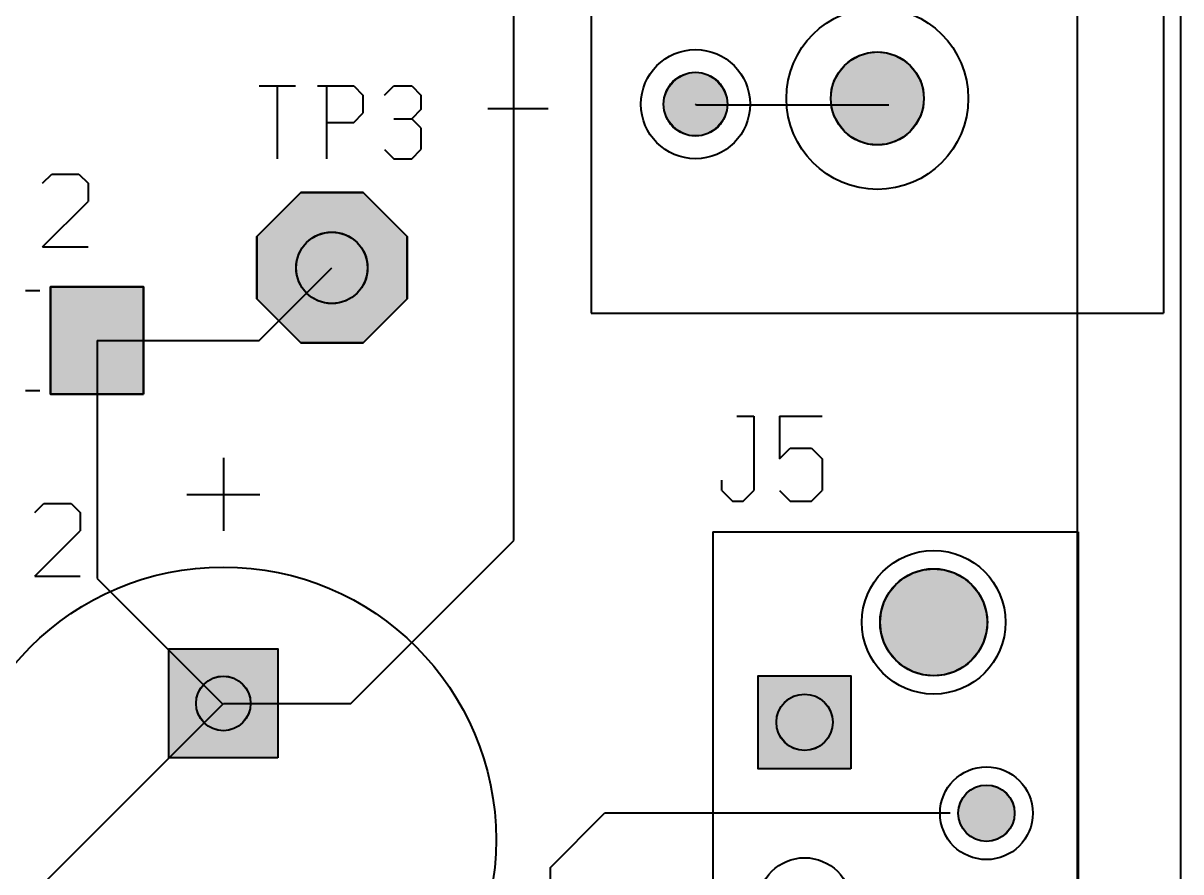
# Model space of a CAD drawing. Header units: millimetres. Extents: x 2.5 to 94, y 2.7 to 61.7.
# Drawn here: x 77.79 to 93.96, y 23.1 to 34.96 of the extents above; entities that cross this region are included whole.
import ezdxf

# ---------------------------------------------------------------- set-up
doc = ezdxf.new("R2010")
doc.units = ezdxf.units.MM
for name, color, linetype in [('bottom_copper', 7, 'Continuous'), ('bottom_silk', 7, 'Continuous'), ('drill_plated', 7, 'Continuous'), ('outline', 7, 'Continuous'), ('top_copper', 7, 'Continuous'), ('top_silk', 7, 'Continuous')]:
    doc.layers.add(name, color=color, linetype=linetype)

msp = doc.modelspace()

# ---------------------------------------------------------------- hatches: boundary and pattern name
at = {"layer": 'bottom_copper', "lineweight": 40}
for points in [[(90.356, 33.781), (90.319, 33.659), (90.258, 33.547), (90.178, 33.448), (90.079, 33.368), (89.967, 33.307), (89.845, 33.27), (89.718, 33.258), (89.591, 33.27), (89.469, 33.307), (89.357, 33.368), (89.258, 33.448), (89.178, 33.547), (89.117, 33.659), (89.08, 33.781), (89.068, 33.908), (89.08, 34.035), (89.117, 34.157), (89.178, 34.269), (89.258, 34.368), (89.357, 34.448), (89.469, 34.509), (89.591, 34.546), (89.718, 34.558), (89.845, 34.546), (89.967, 34.509), (90.079, 34.448), (90.178, 34.368), (90.258, 34.269), (90.319, 34.157), (90.356, 34.035), (90.368, 33.908), (90.356, 33.781)], [(87.614, 33.741), (87.589, 33.658), (87.548, 33.581), (87.492, 33.514), (87.425, 33.458), (87.348, 33.417), (87.265, 33.392), (87.178, 33.384), (87.091, 33.392), (87.008, 33.417), (86.931, 33.458), (86.864, 33.514), (86.808, 33.581), (86.767, 33.658), (86.742, 33.741), (86.733, 33.828), (86.742, 33.915), (86.767, 33.998), (86.808, 34.075), (86.864, 34.142), (86.931, 34.198), (87.008, 34.239), (87.091, 34.264), (87.178, 34.273), (87.265, 34.264), (87.348, 34.239), (87.425, 34.198), (87.492, 34.142), (87.548, 34.075), (87.589, 33.998), (87.614, 33.915), (87.623, 33.828), (87.614, 33.741)], [(83.148, 31.107), (82.533, 30.492), (81.663, 30.492), (81.048, 31.107), (81.048, 31.977), (81.663, 32.592), (82.533, 32.592), (83.148, 31.977), (83.148, 31.107)], [(82.588, 31.444), (82.56, 31.351), (82.514, 31.264), (82.452, 31.188), (82.376, 31.126), (82.289, 31.08), (82.196, 31.052), (82.098, 31.042), (82, 31.052), (81.907, 31.08), (81.82, 31.126), (81.744, 31.188), (81.682, 31.264), (81.636, 31.351), (81.608, 31.444), (81.598, 31.542), (81.608, 31.64), (81.636, 31.733), (81.682, 31.82), (81.744, 31.896), (81.82, 31.958), (81.907, 32.004), (82, 32.032), (82.098, 32.042), (82.196, 32.032), (82.289, 32.004), (82.376, 31.958), (82.452, 31.896), (82.514, 31.82), (82.56, 31.733), (82.588, 31.64), (82.598, 31.542), (82.588, 31.444)], [(91.24, 26.443), (91.198, 26.302), (91.128, 26.173), (91.035, 26.059), (90.922, 25.966), (90.792, 25.897), (90.652, 25.854), (90.505, 25.84), (90.359, 25.854), (90.219, 25.897), (90.089, 25.966), (89.976, 26.059), (89.882, 26.173), (89.813, 26.302), (89.77, 26.443), (89.756, 26.589), (89.77, 26.735), (89.813, 26.876), (89.882, 27.005), (89.976, 27.119), (90.089, 27.212), (90.219, 27.281), (90.359, 27.324), (90.505, 27.338), (90.652, 27.324), (90.792, 27.281), (90.922, 27.212), (91.035, 27.119), (91.128, 27.005), (91.198, 26.876), (91.24, 26.735), (91.255, 26.589), (91.24, 26.443)], [(81.344, 24.694), (79.82, 24.694), (79.82, 26.218), (81.344, 26.218), (81.344, 24.694)], [(80.956, 25.382), (80.934, 25.31), (80.899, 25.244), (80.851, 25.187), (80.794, 25.139), (80.728, 25.104), (80.656, 25.082), (80.582, 25.075), (80.508, 25.082), (80.436, 25.104), (80.37, 25.139), (80.312, 25.187), (80.265, 25.244), (80.23, 25.31), (80.208, 25.382), (80.201, 25.456), (80.208, 25.53), (80.23, 25.602), (80.265, 25.668), (80.312, 25.725), (80.37, 25.773), (80.436, 25.808), (80.508, 25.83), (80.582, 25.837), (80.656, 25.83), (80.728, 25.808), (80.794, 25.773), (80.851, 25.725), (80.899, 25.668), (80.934, 25.602), (80.956, 25.53), (80.963, 25.456), (80.956, 25.382)], [(89.35, 24.544), (88.054, 24.544), (88.054, 25.84), (89.35, 25.84), (89.35, 24.544)], [(89.088, 25.115), (89.066, 25.041), (89.029, 24.973), (88.98, 24.914), (88.921, 24.865), (88.853, 24.828), (88.779, 24.806), (88.702, 24.798), (88.625, 24.806), (88.551, 24.828), (88.483, 24.865), (88.424, 24.914), (88.375, 24.973), (88.338, 25.041), (88.316, 25.115), (88.308, 25.192), (88.316, 25.269), (88.338, 25.343), (88.375, 25.411), (88.424, 25.47), (88.483, 25.519), (88.551, 25.556), (88.625, 25.578), (88.702, 25.586), (88.779, 25.578), (88.853, 25.556), (88.921, 25.519), (88.98, 25.47), (89.029, 25.411), (89.066, 25.343), (89.088, 25.269), (89.096, 25.192), (89.088, 25.115)], [(91.628, 23.845), (91.606, 23.771), (91.569, 23.703), (91.52, 23.644), (91.461, 23.595), (91.393, 23.558), (91.319, 23.536), (91.242, 23.528), (91.165, 23.536), (91.091, 23.558), (91.023, 23.595), (90.964, 23.644), (90.915, 23.703), (90.878, 23.771), (90.856, 23.845), (90.848, 23.922), (90.856, 23.999), (90.878, 24.073), (90.915, 24.141), (90.964, 24.2), (91.023, 24.249), (91.091, 24.286), (91.165, 24.308), (91.242, 24.316), (91.319, 24.308), (91.393, 24.286), (91.461, 24.249), (91.52, 24.2), (91.569, 24.141), (91.606, 24.073), (91.628, 23.999), (91.636, 23.922), (91.628, 23.845)]]:
    msp.add_hatch(color=7, dxfattribs=at).paths.add_polyline_path(points, flags=0)
at = {"layer": 'drill_plated', "lineweight": 40}
for points in [[(90.356, 33.781), (90.319, 33.659), (90.258, 33.547), (90.178, 33.448), (90.079, 33.368), (89.967, 33.307), (89.845, 33.27), (89.718, 33.258), (89.591, 33.27), (89.469, 33.307), (89.357, 33.368), (89.258, 33.448), (89.178, 33.547), (89.117, 33.659), (89.08, 33.781), (89.068, 33.908), (89.08, 34.035), (89.117, 34.157), (89.178, 34.269), (89.258, 34.368), (89.357, 34.448), (89.469, 34.509), (89.591, 34.546), (89.718, 34.558), (89.845, 34.546), (89.967, 34.509), (90.079, 34.448), (90.178, 34.368), (90.258, 34.269), (90.319, 34.157), (90.356, 34.035), (90.368, 33.908), (90.356, 33.781)], [(87.614, 33.741), (87.589, 33.658), (87.548, 33.581), (87.492, 33.514), (87.425, 33.458), (87.348, 33.417), (87.265, 33.392), (87.178, 33.384), (87.091, 33.392), (87.008, 33.417), (86.931, 33.458), (86.864, 33.514), (86.808, 33.581), (86.767, 33.658), (86.742, 33.741), (86.733, 33.828), (86.742, 33.915), (86.767, 33.998), (86.808, 34.075), (86.864, 34.142), (86.931, 34.198), (87.008, 34.239), (87.091, 34.264), (87.178, 34.273), (87.265, 34.264), (87.348, 34.239), (87.425, 34.198), (87.492, 34.142), (87.548, 34.075), (87.589, 33.998), (87.614, 33.915), (87.623, 33.828), (87.614, 33.741)], [(82.588, 31.444), (82.56, 31.351), (82.514, 31.264), (82.452, 31.188), (82.376, 31.126), (82.289, 31.08), (82.196, 31.052), (82.098, 31.042), (82, 31.052), (81.907, 31.08), (81.82, 31.126), (81.744, 31.188), (81.682, 31.264), (81.636, 31.351), (81.608, 31.444), (81.598, 31.542), (81.608, 31.64), (81.636, 31.733), (81.682, 31.82), (81.744, 31.896), (81.82, 31.958), (81.907, 32.004), (82, 32.032), (82.098, 32.042), (82.196, 32.032), (82.289, 32.004), (82.376, 31.958), (82.452, 31.896), (82.514, 31.82), (82.56, 31.733), (82.588, 31.64), (82.598, 31.542), (82.588, 31.444)], [(91.24, 26.443), (91.198, 26.302), (91.128, 26.173), (91.035, 26.059), (90.922, 25.966), (90.792, 25.897), (90.652, 25.854), (90.505, 25.84), (90.359, 25.854), (90.219, 25.897), (90.089, 25.966), (89.976, 26.059), (89.882, 26.173), (89.813, 26.302), (89.77, 26.443), (89.756, 26.589), (89.77, 26.735), (89.813, 26.876), (89.882, 27.005), (89.976, 27.119), (90.089, 27.212), (90.219, 27.281), (90.359, 27.324), (90.505, 27.338), (90.652, 27.324), (90.792, 27.281), (90.922, 27.212), (91.035, 27.119), (91.128, 27.005), (91.198, 26.876), (91.24, 26.735), (91.255, 26.589), (91.24, 26.443)], [(80.956, 25.382), (80.934, 25.31), (80.899, 25.244), (80.851, 25.187), (80.794, 25.139), (80.728, 25.104), (80.656, 25.082), (80.582, 25.075), (80.508, 25.082), (80.436, 25.104), (80.37, 25.139), (80.312, 25.187), (80.265, 25.244), (80.23, 25.31), (80.208, 25.382), (80.201, 25.456), (80.208, 25.53), (80.23, 25.602), (80.265, 25.668), (80.312, 25.725), (80.37, 25.773), (80.436, 25.808), (80.508, 25.83), (80.582, 25.837), (80.656, 25.83), (80.728, 25.808), (80.794, 25.773), (80.851, 25.725), (80.899, 25.668), (80.934, 25.602), (80.956, 25.53), (80.963, 25.456), (80.956, 25.382)], [(89.088, 25.115), (89.066, 25.041), (89.029, 24.973), (88.98, 24.914), (88.921, 24.865), (88.853, 24.828), (88.779, 24.806), (88.702, 24.798), (88.625, 24.806), (88.551, 24.828), (88.483, 24.865), (88.424, 24.914), (88.375, 24.973), (88.338, 25.041), (88.316, 25.115), (88.308, 25.192), (88.316, 25.269), (88.338, 25.343), (88.375, 25.411), (88.424, 25.47), (88.483, 25.519), (88.551, 25.556), (88.625, 25.578), (88.702, 25.586), (88.779, 25.578), (88.853, 25.556), (88.921, 25.519), (88.98, 25.47), (89.029, 25.411), (89.066, 25.343), (89.088, 25.269), (89.096, 25.192), (89.088, 25.115)], [(91.628, 23.845), (91.606, 23.771), (91.569, 23.703), (91.52, 23.644), (91.461, 23.595), (91.393, 23.558), (91.319, 23.536), (91.242, 23.528), (91.165, 23.536), (91.091, 23.558), (91.023, 23.595), (90.964, 23.644), (90.915, 23.703), (90.878, 23.771), (90.856, 23.845), (90.848, 23.922), (90.856, 23.999), (90.878, 24.073), (90.915, 24.141), (90.964, 24.2), (91.023, 24.249), (91.091, 24.286), (91.165, 24.308), (91.242, 24.316), (91.319, 24.308), (91.393, 24.286), (91.461, 24.249), (91.52, 24.2), (91.569, 24.141), (91.606, 24.073), (91.628, 23.999), (91.636, 23.922), (91.628, 23.845)]]:
    msp.add_hatch(color=7, dxfattribs=at).paths.add_polyline_path(points, flags=0)
at = {"layer": 'top_copper', "lineweight": 40}
for points in [[(90.356, 33.781), (90.319, 33.659), (90.258, 33.547), (90.178, 33.448), (90.079, 33.368), (89.967, 33.307), (89.845, 33.27), (89.718, 33.258), (89.591, 33.27), (89.469, 33.307), (89.357, 33.368), (89.258, 33.448), (89.178, 33.547), (89.117, 33.659), (89.08, 33.781), (89.068, 33.908), (89.08, 34.035), (89.117, 34.157), (89.178, 34.269), (89.258, 34.368), (89.357, 34.448), (89.469, 34.509), (89.591, 34.546), (89.718, 34.558), (89.845, 34.546), (89.967, 34.509), (90.079, 34.448), (90.178, 34.368), (90.258, 34.269), (90.319, 34.157), (90.356, 34.035), (90.368, 33.908), (90.356, 33.781)], [(87.614, 33.741), (87.589, 33.658), (87.548, 33.581), (87.492, 33.514), (87.425, 33.458), (87.348, 33.417), (87.265, 33.392), (87.178, 33.384), (87.091, 33.392), (87.008, 33.417), (86.931, 33.458), (86.864, 33.514), (86.808, 33.581), (86.767, 33.658), (86.742, 33.741), (86.733, 33.828), (86.742, 33.915), (86.767, 33.998), (86.808, 34.075), (86.864, 34.142), (86.931, 34.198), (87.008, 34.239), (87.091, 34.264), (87.178, 34.273), (87.265, 34.264), (87.348, 34.239), (87.425, 34.198), (87.492, 34.142), (87.548, 34.075), (87.589, 33.998), (87.614, 33.915), (87.623, 33.828), (87.614, 33.741)], [(83.148, 31.107), (82.533, 30.492), (81.663, 30.492), (81.048, 31.107), (81.048, 31.977), (81.663, 32.592), (82.533, 32.592), (83.148, 31.977), (83.148, 31.107)], [(82.588, 31.444), (82.56, 31.351), (82.514, 31.264), (82.452, 31.188), (82.376, 31.126), (82.289, 31.08), (82.196, 31.052), (82.098, 31.042), (82, 31.052), (81.907, 31.08), (81.82, 31.126), (81.744, 31.188), (81.682, 31.264), (81.636, 31.351), (81.608, 31.444), (81.598, 31.542), (81.608, 31.64), (81.636, 31.733), (81.682, 31.82), (81.744, 31.896), (81.82, 31.958), (81.907, 32.004), (82, 32.032), (82.098, 32.042), (82.196, 32.032), (82.289, 32.004), (82.376, 31.958), (82.452, 31.896), (82.514, 31.82), (82.56, 31.733), (82.588, 31.64), (82.598, 31.542), (82.588, 31.444)], [(79.468, 29.776), (78.168, 29.776), (78.168, 31.276), (79.468, 31.276), (79.468, 29.776)], [(91.24, 26.443), (91.198, 26.302), (91.128, 26.173), (91.035, 26.059), (90.922, 25.966), (90.792, 25.897), (90.652, 25.854), (90.505, 25.84), (90.359, 25.854), (90.219, 25.897), (90.089, 25.966), (89.976, 26.059), (89.882, 26.173), (89.813, 26.302), (89.77, 26.443), (89.756, 26.589), (89.77, 26.735), (89.813, 26.876), (89.882, 27.005), (89.976, 27.119), (90.089, 27.212), (90.219, 27.281), (90.359, 27.324), (90.505, 27.338), (90.652, 27.324), (90.792, 27.281), (90.922, 27.212), (91.035, 27.119), (91.128, 27.005), (91.198, 26.876), (91.24, 26.735), (91.255, 26.589), (91.24, 26.443)], [(81.344, 24.694), (79.82, 24.694), (79.82, 26.218), (81.344, 26.218), (81.344, 24.694)], [(80.956, 25.382), (80.934, 25.31), (80.899, 25.244), (80.851, 25.187), (80.794, 25.139), (80.728, 25.104), (80.656, 25.082), (80.582, 25.075), (80.508, 25.082), (80.436, 25.104), (80.37, 25.139), (80.312, 25.187), (80.265, 25.244), (80.23, 25.31), (80.208, 25.382), (80.201, 25.456), (80.208, 25.53), (80.23, 25.602), (80.265, 25.668), (80.312, 25.725), (80.37, 25.773), (80.436, 25.808), (80.508, 25.83), (80.582, 25.837), (80.656, 25.83), (80.728, 25.808), (80.794, 25.773), (80.851, 25.725), (80.899, 25.668), (80.934, 25.602), (80.956, 25.53), (80.963, 25.456), (80.956, 25.382)], [(89.35, 24.544), (88.054, 24.544), (88.054, 25.84), (89.35, 25.84), (89.35, 24.544)], [(89.088, 25.115), (89.066, 25.041), (89.029, 24.973), (88.98, 24.914), (88.921, 24.865), (88.853, 24.828), (88.779, 24.806), (88.702, 24.798), (88.625, 24.806), (88.551, 24.828), (88.483, 24.865), (88.424, 24.914), (88.375, 24.973), (88.338, 25.041), (88.316, 25.115), (88.308, 25.192), (88.316, 25.269), (88.338, 25.343), (88.375, 25.411), (88.424, 25.47), (88.483, 25.519), (88.551, 25.556), (88.625, 25.578), (88.702, 25.586), (88.779, 25.578), (88.853, 25.556), (88.921, 25.519), (88.98, 25.47), (89.029, 25.411), (89.066, 25.343), (89.088, 25.269), (89.096, 25.192), (89.088, 25.115)], [(91.628, 23.845), (91.606, 23.771), (91.569, 23.703), (91.52, 23.644), (91.461, 23.595), (91.393, 23.558), (91.319, 23.536), (91.242, 23.528), (91.165, 23.536), (91.091, 23.558), (91.023, 23.595), (90.964, 23.644), (90.915, 23.703), (90.878, 23.771), (90.856, 23.845), (90.848, 23.922), (90.856, 23.999), (90.878, 24.073), (90.915, 24.141), (90.964, 24.2), (91.023, 24.249), (91.091, 24.286), (91.165, 24.308), (91.242, 24.316), (91.319, 24.308), (91.393, 24.286), (91.461, 24.249), (91.52, 24.2), (91.569, 24.141), (91.606, 24.073), (91.628, 23.999), (91.636, 23.922), (91.628, 23.845)]]:
    msp.add_hatch(color=7, dxfattribs=at).paths.add_polyline_path(points, flags=0)

# ---------------------------------------------------------------- linework, layer by layer
at = {"layer": 'bottom_copper', "color": 7, "lineweight": 40}
for p, q in [((81.663, 32.592), (81.048, 31.977)), ((82.533, 32.592), (81.663, 32.592)), ((83.148, 31.977), (82.533, 32.592)), ((81.048, 31.977), (81.048, 31.107)), ((83.148, 31.107), (83.148, 31.977)), ((81.048, 31.107), (81.663, 30.492)), ((82.533, 30.492), (83.148, 31.107)), ((81.663, 30.492), (82.533, 30.492)), ((79.82, 26.218), (81.344, 26.218)), ((79.82, 24.694), (79.82, 26.218)), ((81.344, 26.218), (81.344, 24.694)), ((88.054, 25.84), (89.35, 25.84)), ((88.054, 24.544), (88.054, 25.84)), ((89.35, 25.84), (89.35, 24.544)), ((81.344, 24.694), (79.82, 24.694)), ((89.35, 24.544), (88.054, 24.544)), ((85.146, 23.16), (85.908, 23.922)), ((90.734, 23.922), (85.908, 23.922)), ((85.146, 23.16), (85.146, 16.302))]:
    msp.add_line(p, q, dxfattribs=at)
for points in [[(90.356, 33.781), (90.319, 33.659), (90.258, 33.547), (90.178, 33.448), (90.079, 33.368), (89.967, 33.307), (89.845, 33.27), (89.718, 33.258), (89.591, 33.27), (89.469, 33.307), (89.357, 33.368), (89.258, 33.448), (89.178, 33.547), (89.117, 33.659), (89.08, 33.781), (89.068, 33.908), (89.08, 34.035), (89.117, 34.157), (89.178, 34.269), (89.258, 34.368), (89.357, 34.448), (89.469, 34.509), (89.591, 34.546), (89.718, 34.558), (89.845, 34.546), (89.967, 34.509), (90.079, 34.448), (90.178, 34.368), (90.258, 34.269), (90.319, 34.157), (90.356, 34.035), (90.368, 33.908), (90.356, 33.781)], [(87.614, 33.741), (87.589, 33.658), (87.548, 33.581), (87.492, 33.514), (87.425, 33.458), (87.348, 33.417), (87.265, 33.392), (87.178, 33.384), (87.091, 33.392), (87.008, 33.417), (86.931, 33.458), (86.864, 33.514), (86.808, 33.581), (86.767, 33.658), (86.742, 33.741), (86.733, 33.828), (86.742, 33.915), (86.767, 33.998), (86.808, 34.075), (86.864, 34.142), (86.931, 34.198), (87.008, 34.239), (87.091, 34.264), (87.178, 34.273), (87.265, 34.264), (87.348, 34.239), (87.425, 34.198), (87.492, 34.142), (87.548, 34.075), (87.589, 33.998), (87.614, 33.915), (87.623, 33.828), (87.614, 33.741)], [(83.148, 31.107), (82.533, 30.492), (81.663, 30.492), (81.048, 31.107), (81.048, 31.977), (81.663, 32.592), (82.533, 32.592), (83.148, 31.977), (83.148, 31.107)], [(82.588, 31.444), (82.56, 31.351), (82.514, 31.264), (82.452, 31.188), (82.376, 31.126), (82.289, 31.08), (82.196, 31.052), (82.098, 31.042), (82, 31.052), (81.907, 31.08), (81.82, 31.126), (81.744, 31.188), (81.682, 31.264), (81.636, 31.351), (81.608, 31.444), (81.598, 31.542), (81.608, 31.64), (81.636, 31.733), (81.682, 31.82), (81.744, 31.896), (81.82, 31.958), (81.907, 32.004), (82, 32.032), (82.098, 32.042), (82.196, 32.032), (82.289, 32.004), (82.376, 31.958), (82.452, 31.896), (82.514, 31.82), (82.56, 31.733), (82.588, 31.64), (82.598, 31.542), (82.588, 31.444)], [(91.24, 26.443), (91.198, 26.302), (91.128, 26.173), (91.035, 26.059), (90.922, 25.966), (90.792, 25.897), (90.652, 25.854), (90.505, 25.84), (90.359, 25.854), (90.219, 25.897), (90.089, 25.966), (89.976, 26.059), (89.882, 26.173), (89.813, 26.302), (89.77, 26.443), (89.756, 26.589), (89.77, 26.735), (89.813, 26.876), (89.882, 27.005), (89.976, 27.119), (90.089, 27.212), (90.219, 27.281), (90.359, 27.324), (90.505, 27.338), (90.652, 27.324), (90.792, 27.281), (90.922, 27.212), (91.035, 27.119), (91.128, 27.005), (91.198, 26.876), (91.24, 26.735), (91.255, 26.589), (91.24, 26.443)], [(81.344, 24.694), (79.82, 24.694), (79.82, 26.218), (81.344, 26.218), (81.344, 24.694)], [(80.956, 25.382), (80.934, 25.31), (80.899, 25.244), (80.851, 25.187), (80.794, 25.139), (80.728, 25.104), (80.656, 25.082), (80.582, 25.075), (80.508, 25.082), (80.436, 25.104), (80.37, 25.139), (80.312, 25.187), (80.265, 25.244), (80.23, 25.31), (80.208, 25.382), (80.201, 25.456), (80.208, 25.53), (80.23, 25.602), (80.265, 25.668), (80.312, 25.725), (80.37, 25.773), (80.436, 25.808), (80.508, 25.83), (80.582, 25.837), (80.656, 25.83), (80.728, 25.808), (80.794, 25.773), (80.851, 25.725), (80.899, 25.668), (80.934, 25.602), (80.956, 25.53), (80.963, 25.456), (80.956, 25.382)], [(89.35, 24.544), (88.054, 24.544), (88.054, 25.84), (89.35, 25.84), (89.35, 24.544)], [(89.088, 25.115), (89.066, 25.041), (89.029, 24.973), (88.98, 24.914), (88.921, 24.865), (88.853, 24.828), (88.779, 24.806), (88.702, 24.798), (88.625, 24.806), (88.551, 24.828), (88.483, 24.865), (88.424, 24.914), (88.375, 24.973), (88.338, 25.041), (88.316, 25.115), (88.308, 25.192), (88.316, 25.269), (88.338, 25.343), (88.375, 25.411), (88.424, 25.47), (88.483, 25.519), (88.551, 25.556), (88.625, 25.578), (88.702, 25.586), (88.779, 25.578), (88.853, 25.556), (88.921, 25.519), (88.98, 25.47), (89.029, 25.411), (89.066, 25.343), (89.088, 25.269), (89.096, 25.192), (89.088, 25.115)], [(91.628, 23.845), (91.606, 23.771), (91.569, 23.703), (91.52, 23.644), (91.461, 23.595), (91.393, 23.558), (91.319, 23.536), (91.242, 23.528), (91.165, 23.536), (91.091, 23.558), (91.023, 23.595), (90.964, 23.644), (90.915, 23.703), (90.878, 23.771), (90.856, 23.845), (90.848, 23.922), (90.856, 23.999), (90.878, 24.073), (90.915, 24.141), (90.964, 24.2), (91.023, 24.249), (91.091, 24.286), (91.165, 24.308), (91.242, 24.316), (91.319, 24.308), (91.393, 24.286), (91.461, 24.249), (91.52, 24.2), (91.569, 24.141), (91.606, 24.073), (91.628, 23.999), (91.636, 23.922), (91.628, 23.845)]]:
    msp.add_lwpolyline(points, close=True, dxfattribs=at)
for centre, major_axis in [((89.718, 33.908), (1.27, 0)), ((87.178, 33.828), (0.762, 0)), ((89.718, 33.908), (0.65, 0)), ((87.178, 33.828), (0.445, 0)), ((82.098, 31.542), (0.5, 0)), ((90.505, 26.589), (1.003, 0)), ((90.505, 26.589), (0.749, 0)), ((80.582, 25.456), (0.381, 0)), ((88.702, 25.192), (0.394, 0)), ((91.242, 23.922), (0.648, 0)), ((91.242, 23.922), (0.394, 0)), ((88.702, 22.652), (0.648, 0))]:
    msp.add_ellipse(centre, major_axis=major_axis, ratio=1, dxfattribs=at)
at = {"layer": 'bottom_silk', "color": 7, "lineweight": 40}
msp.add_line((93.958, 2.728), (93.958, 61.728), dxfattribs=at)
at = {"layer": 'drill_plated', "color": 7, "lineweight": 40}
for points in [[(90.356, 33.781), (90.319, 33.659), (90.258, 33.547), (90.178, 33.448), (90.079, 33.368), (89.967, 33.307), (89.845, 33.27), (89.718, 33.258), (89.591, 33.27), (89.469, 33.307), (89.357, 33.368), (89.258, 33.448), (89.178, 33.547), (89.117, 33.659), (89.08, 33.781), (89.068, 33.908), (89.08, 34.035), (89.117, 34.157), (89.178, 34.269), (89.258, 34.368), (89.357, 34.448), (89.469, 34.509), (89.591, 34.546), (89.718, 34.558), (89.845, 34.546), (89.967, 34.509), (90.079, 34.448), (90.178, 34.368), (90.258, 34.269), (90.319, 34.157), (90.356, 34.035), (90.368, 33.908), (90.356, 33.781)], [(87.614, 33.741), (87.589, 33.658), (87.548, 33.581), (87.492, 33.514), (87.425, 33.458), (87.348, 33.417), (87.265, 33.392), (87.178, 33.384), (87.091, 33.392), (87.008, 33.417), (86.931, 33.458), (86.864, 33.514), (86.808, 33.581), (86.767, 33.658), (86.742, 33.741), (86.733, 33.828), (86.742, 33.915), (86.767, 33.998), (86.808, 34.075), (86.864, 34.142), (86.931, 34.198), (87.008, 34.239), (87.091, 34.264), (87.178, 34.273), (87.265, 34.264), (87.348, 34.239), (87.425, 34.198), (87.492, 34.142), (87.548, 34.075), (87.589, 33.998), (87.614, 33.915), (87.623, 33.828), (87.614, 33.741)], [(82.588, 31.444), (82.56, 31.351), (82.514, 31.264), (82.452, 31.188), (82.376, 31.126), (82.289, 31.08), (82.196, 31.052), (82.098, 31.042), (82, 31.052), (81.907, 31.08), (81.82, 31.126), (81.744, 31.188), (81.682, 31.264), (81.636, 31.351), (81.608, 31.444), (81.598, 31.542), (81.608, 31.64), (81.636, 31.733), (81.682, 31.82), (81.744, 31.896), (81.82, 31.958), (81.907, 32.004), (82, 32.032), (82.098, 32.042), (82.196, 32.032), (82.289, 32.004), (82.376, 31.958), (82.452, 31.896), (82.514, 31.82), (82.56, 31.733), (82.588, 31.64), (82.598, 31.542), (82.588, 31.444)], [(91.24, 26.443), (91.198, 26.302), (91.128, 26.173), (91.035, 26.059), (90.922, 25.966), (90.792, 25.897), (90.652, 25.854), (90.505, 25.84), (90.359, 25.854), (90.219, 25.897), (90.089, 25.966), (89.976, 26.059), (89.882, 26.173), (89.813, 26.302), (89.77, 26.443), (89.756, 26.589), (89.77, 26.735), (89.813, 26.876), (89.882, 27.005), (89.976, 27.119), (90.089, 27.212), (90.219, 27.281), (90.359, 27.324), (90.505, 27.338), (90.652, 27.324), (90.792, 27.281), (90.922, 27.212), (91.035, 27.119), (91.128, 27.005), (91.198, 26.876), (91.24, 26.735), (91.255, 26.589), (91.24, 26.443)], [(80.956, 25.382), (80.934, 25.31), (80.899, 25.244), (80.851, 25.187), (80.794, 25.139), (80.728, 25.104), (80.656, 25.082), (80.582, 25.075), (80.508, 25.082), (80.436, 25.104), (80.37, 25.139), (80.312, 25.187), (80.265, 25.244), (80.23, 25.31), (80.208, 25.382), (80.201, 25.456), (80.208, 25.53), (80.23, 25.602), (80.265, 25.668), (80.312, 25.725), (80.37, 25.773), (80.436, 25.808), (80.508, 25.83), (80.582, 25.837), (80.656, 25.83), (80.728, 25.808), (80.794, 25.773), (80.851, 25.725), (80.899, 25.668), (80.934, 25.602), (80.956, 25.53), (80.963, 25.456), (80.956, 25.382)], [(89.088, 25.115), (89.066, 25.041), (89.029, 24.973), (88.98, 24.914), (88.921, 24.865), (88.853, 24.828), (88.779, 24.806), (88.702, 24.798), (88.625, 24.806), (88.551, 24.828), (88.483, 24.865), (88.424, 24.914), (88.375, 24.973), (88.338, 25.041), (88.316, 25.115), (88.308, 25.192), (88.316, 25.269), (88.338, 25.343), (88.375, 25.411), (88.424, 25.47), (88.483, 25.519), (88.551, 25.556), (88.625, 25.578), (88.702, 25.586), (88.779, 25.578), (88.853, 25.556), (88.921, 25.519), (88.98, 25.47), (89.029, 25.411), (89.066, 25.343), (89.088, 25.269), (89.096, 25.192), (89.088, 25.115)], [(91.628, 23.845), (91.606, 23.771), (91.569, 23.703), (91.52, 23.644), (91.461, 23.595), (91.393, 23.558), (91.319, 23.536), (91.242, 23.528), (91.165, 23.536), (91.091, 23.558), (91.023, 23.595), (90.964, 23.644), (90.915, 23.703), (90.878, 23.771), (90.856, 23.845), (90.848, 23.922), (90.856, 23.999), (90.878, 24.073), (90.915, 24.141), (90.964, 24.2), (91.023, 24.249), (91.091, 24.286), (91.165, 24.308), (91.242, 24.316), (91.319, 24.308), (91.393, 24.286), (91.461, 24.249), (91.52, 24.2), (91.569, 24.141), (91.606, 24.073), (91.628, 23.999), (91.636, 23.922), (91.628, 23.845)]]:
    msp.add_lwpolyline(points, close=True, dxfattribs=at)
for centre, major_axis in [((89.718, 33.908), (0.65, 0)), ((87.178, 33.828), (0.445, 0)), ((82.098, 31.542), (0.5, 0)), ((90.505, 26.589), (0.749, 0)), ((80.582, 25.456), (0.381, 0)), ((88.702, 25.192), (0.394, 0)), ((91.242, 23.922), (0.394, 0))]:
    msp.add_ellipse(centre, major_axis=major_axis, ratio=1, dxfattribs=at)
at = {"layer": 'outline', "color": 7, "lineweight": 40}
msp.add_line((93.958, 2.728), (93.958, 61.728), dxfattribs=at)
at = {"layer": 'top_copper', "color": 7, "lineweight": 40}
for p, q in [((92.512, 10.46), (92.512, 40.686)), ((84.638, 27.732), (84.638, 36.114)), ((87.195, 33.812), (87.178, 33.828)), ((89.878, 33.812), (87.195, 33.812)), ((81.663, 32.592), (81.048, 31.977)), ((82.533, 32.592), (81.663, 32.592)), ((83.148, 31.977), (82.533, 32.592)), ((81.048, 31.977), (81.048, 31.107)), ((83.148, 31.107), (83.148, 31.977)), ((81.082, 30.526), (82.098, 31.542)), ((79.468, 31.276), (78.168, 31.276)), ((78.168, 31.276), (78.168, 29.776)), ((79.468, 29.776), (79.468, 31.276)), ((81.048, 31.107), (81.663, 30.492)), ((82.533, 30.492), (83.148, 31.107)), ((78.818, 30.526), (81.082, 30.526)), ((78.818, 30.526), (78.818, 27.202)), ((81.663, 30.492), (82.533, 30.492)), ((78.168, 29.776), (79.468, 29.776)), ((82.362, 25.456), (84.638, 27.732)), ((78.818, 27.202), (80.573, 25.447)), ((79.82, 26.218), (81.344, 26.218)), ((79.82, 24.694), (79.82, 26.218)), ((81.344, 26.218), (81.344, 24.694)), ((88.054, 25.84), (89.35, 25.84)), ((88.054, 24.544), (88.054, 25.84)), ((89.35, 25.84), (89.35, 24.544)), ((75.582, 20.456), (80.582, 25.456)), ((80.582, 25.456), (82.362, 25.456)), ((81.344, 24.694), (79.82, 24.694)), ((89.35, 24.544), (88.054, 24.544))]:
    msp.add_line(p, q, dxfattribs=at)
for points in [[(90.356, 33.781), (90.319, 33.659), (90.258, 33.547), (90.178, 33.448), (90.079, 33.368), (89.967, 33.307), (89.845, 33.27), (89.718, 33.258), (89.591, 33.27), (89.469, 33.307), (89.357, 33.368), (89.258, 33.448), (89.178, 33.547), (89.117, 33.659), (89.08, 33.781), (89.068, 33.908), (89.08, 34.035), (89.117, 34.157), (89.178, 34.269), (89.258, 34.368), (89.357, 34.448), (89.469, 34.509), (89.591, 34.546), (89.718, 34.558), (89.845, 34.546), (89.967, 34.509), (90.079, 34.448), (90.178, 34.368), (90.258, 34.269), (90.319, 34.157), (90.356, 34.035), (90.368, 33.908), (90.356, 33.781)], [(87.614, 33.741), (87.589, 33.658), (87.548, 33.581), (87.492, 33.514), (87.425, 33.458), (87.348, 33.417), (87.265, 33.392), (87.178, 33.384), (87.091, 33.392), (87.008, 33.417), (86.931, 33.458), (86.864, 33.514), (86.808, 33.581), (86.767, 33.658), (86.742, 33.741), (86.733, 33.828), (86.742, 33.915), (86.767, 33.998), (86.808, 34.075), (86.864, 34.142), (86.931, 34.198), (87.008, 34.239), (87.091, 34.264), (87.178, 34.273), (87.265, 34.264), (87.348, 34.239), (87.425, 34.198), (87.492, 34.142), (87.548, 34.075), (87.589, 33.998), (87.614, 33.915), (87.623, 33.828), (87.614, 33.741)], [(83.148, 31.107), (82.533, 30.492), (81.663, 30.492), (81.048, 31.107), (81.048, 31.977), (81.663, 32.592), (82.533, 32.592), (83.148, 31.977), (83.148, 31.107)], [(82.588, 31.444), (82.56, 31.351), (82.514, 31.264), (82.452, 31.188), (82.376, 31.126), (82.289, 31.08), (82.196, 31.052), (82.098, 31.042), (82, 31.052), (81.907, 31.08), (81.82, 31.126), (81.744, 31.188), (81.682, 31.264), (81.636, 31.351), (81.608, 31.444), (81.598, 31.542), (81.608, 31.64), (81.636, 31.733), (81.682, 31.82), (81.744, 31.896), (81.82, 31.958), (81.907, 32.004), (82, 32.032), (82.098, 32.042), (82.196, 32.032), (82.289, 32.004), (82.376, 31.958), (82.452, 31.896), (82.514, 31.82), (82.56, 31.733), (82.588, 31.64), (82.598, 31.542), (82.588, 31.444)], [(79.468, 29.776), (78.168, 29.776), (78.168, 31.276), (79.468, 31.276), (79.468, 29.776)], [(91.24, 26.443), (91.198, 26.302), (91.128, 26.173), (91.035, 26.059), (90.922, 25.966), (90.792, 25.897), (90.652, 25.854), (90.505, 25.84), (90.359, 25.854), (90.219, 25.897), (90.089, 25.966), (89.976, 26.059), (89.882, 26.173), (89.813, 26.302), (89.77, 26.443), (89.756, 26.589), (89.77, 26.735), (89.813, 26.876), (89.882, 27.005), (89.976, 27.119), (90.089, 27.212), (90.219, 27.281), (90.359, 27.324), (90.505, 27.338), (90.652, 27.324), (90.792, 27.281), (90.922, 27.212), (91.035, 27.119), (91.128, 27.005), (91.198, 26.876), (91.24, 26.735), (91.255, 26.589), (91.24, 26.443)], [(81.344, 24.694), (79.82, 24.694), (79.82, 26.218), (81.344, 26.218), (81.344, 24.694)], [(80.956, 25.382), (80.934, 25.31), (80.899, 25.244), (80.851, 25.187), (80.794, 25.139), (80.728, 25.104), (80.656, 25.082), (80.582, 25.075), (80.508, 25.082), (80.436, 25.104), (80.37, 25.139), (80.312, 25.187), (80.265, 25.244), (80.23, 25.31), (80.208, 25.382), (80.201, 25.456), (80.208, 25.53), (80.23, 25.602), (80.265, 25.668), (80.312, 25.725), (80.37, 25.773), (80.436, 25.808), (80.508, 25.83), (80.582, 25.837), (80.656, 25.83), (80.728, 25.808), (80.794, 25.773), (80.851, 25.725), (80.899, 25.668), (80.934, 25.602), (80.956, 25.53), (80.963, 25.456), (80.956, 25.382)], [(89.35, 24.544), (88.054, 24.544), (88.054, 25.84), (89.35, 25.84), (89.35, 24.544)], [(89.088, 25.115), (89.066, 25.041), (89.029, 24.973), (88.98, 24.914), (88.921, 24.865), (88.853, 24.828), (88.779, 24.806), (88.702, 24.798), (88.625, 24.806), (88.551, 24.828), (88.483, 24.865), (88.424, 24.914), (88.375, 24.973), (88.338, 25.041), (88.316, 25.115), (88.308, 25.192), (88.316, 25.269), (88.338, 25.343), (88.375, 25.411), (88.424, 25.47), (88.483, 25.519), (88.551, 25.556), (88.625, 25.578), (88.702, 25.586), (88.779, 25.578), (88.853, 25.556), (88.921, 25.519), (88.98, 25.47), (89.029, 25.411), (89.066, 25.343), (89.088, 25.269), (89.096, 25.192), (89.088, 25.115)], [(91.628, 23.845), (91.606, 23.771), (91.569, 23.703), (91.52, 23.644), (91.461, 23.595), (91.393, 23.558), (91.319, 23.536), (91.242, 23.528), (91.165, 23.536), (91.091, 23.558), (91.023, 23.595), (90.964, 23.644), (90.915, 23.703), (90.878, 23.771), (90.856, 23.845), (90.848, 23.922), (90.856, 23.999), (90.878, 24.073), (90.915, 24.141), (90.964, 24.2), (91.023, 24.249), (91.091, 24.286), (91.165, 24.308), (91.242, 24.316), (91.319, 24.308), (91.393, 24.286), (91.461, 24.249), (91.52, 24.2), (91.569, 24.141), (91.606, 24.073), (91.628, 23.999), (91.636, 23.922), (91.628, 23.845)]]:
    msp.add_lwpolyline(points, close=True, dxfattribs=at)
for centre, major_axis in [((89.718, 33.908), (1.27, 0)), ((87.178, 33.828), (0.762, 0)), ((89.718, 33.908), (0.65, 0)), ((87.178, 33.828), (0.445, 0)), ((82.098, 31.542), (0.5, 0)), ((90.505, 26.589), (1.003, 0)), ((90.505, 26.589), (0.749, 0)), ((80.582, 25.456), (0.381, 0)), ((88.702, 25.192), (0.394, 0)), ((91.242, 23.922), (0.648, 0)), ((91.242, 23.922), (0.394, 0)), ((88.702, 22.652), (0.648, 0))]:
    msp.add_ellipse(centre, major_axis=major_axis, ratio=1, dxfattribs=at)
at = {"layer": 'top_silk', "color": 7, "lineweight": 40}
for p, q in [((93.958, 2.728), (93.958, 61.728)), ((85.718, 41.908), (85.718, 30.908)), ((93.718, 41.908), (93.718, 30.908)), ((81.082, 34.082), (81.59, 34.082)), ((81.336, 34.082), (81.336, 33.066)), ((81.895, 34.082), (82.403, 34.082)), ((82.022, 34.082), (82.022, 33.066)), ((82.403, 34.082), (82.53, 33.955)), ((82.835, 33.955), (82.962, 34.082)), ((82.962, 34.082), (83.216, 34.082)), ((83.216, 34.082), (83.343, 33.955)), ((82.53, 33.955), (82.53, 33.701)), ((83.343, 33.955), (83.343, 33.752)), ((82.403, 33.574), (82.53, 33.701)), ((83.343, 33.752), (83.216, 33.625)), ((84.278, 33.769), (85.121, 33.769)), ((82.022, 33.574), (82.403, 33.574)), ((82.962, 33.625), (83.216, 33.625)), ((83.343, 33.498), (83.216, 33.625)), ((83.343, 33.498), (83.343, 33.193)), ((82.835, 33.193), (82.962, 33.066)), ((83.216, 33.066), (83.343, 33.193)), ((82.962, 33.066), (83.216, 33.066)), ((78.057, 32.723), (78.184, 32.85)), ((78.184, 32.85), (78.565, 32.85)), ((78.565, 32.85), (78.692, 32.723)), ((78.692, 32.723), (78.692, 32.469)), ((78.057, 31.834), (78.692, 32.469)), ((78.057, 31.834), (78.692, 31.834)), ((77.818, 31.226), (78.017, 31.226)), ((85.718, 30.908), (93.718, 30.908)), ((77.818, 29.826), (78.017, 29.826)), ((87.756, 29.469), (87.994, 29.469)), ((87.994, 29.469), (87.994, 28.429)), ((88.35, 29.469), (88.945, 29.469)), ((88.35, 29.469), (88.35, 28.875)), ((88.35, 28.875), (88.499, 29.023)), ((88.499, 29.023), (88.796, 29.023)), ((88.796, 29.023), (88.945, 28.875)), ((80.582, 28.885), (80.582, 27.869)), ((88.945, 28.875), (88.945, 28.429)), ((87.548, 28.429), (87.548, 28.577)), ((80.074, 28.377), (81.09, 28.377)), ((87.548, 28.429), (87.697, 28.28)), ((87.845, 28.28), (87.994, 28.429)), ((88.35, 28.429), (88.499, 28.28)), ((88.796, 28.28), (88.945, 28.429)), ((77.948, 28.121), (78.075, 28.248)), ((78.075, 28.248), (78.456, 28.248)), ((78.456, 28.248), (78.583, 28.121)), ((87.697, 28.28), (87.845, 28.28)), ((88.499, 28.28), (88.796, 28.28)), ((78.583, 28.121), (78.583, 27.867)), ((77.948, 27.232), (78.583, 27.867)), ((87.422, 27.852), (92.522, 27.852)), ((87.422, 27.852), (87.422, 5.885)), ((92.522, 27.852), (92.522, 5.885)), ((77.948, 27.232), (78.583, 27.232))]:
    msp.add_line(p, q, dxfattribs=at)
msp.add_ellipse((80.582, 23.551), major_axis=(3.81, 0), ratio=1, dxfattribs=at)

doc.saveas('drawing.dxf')
